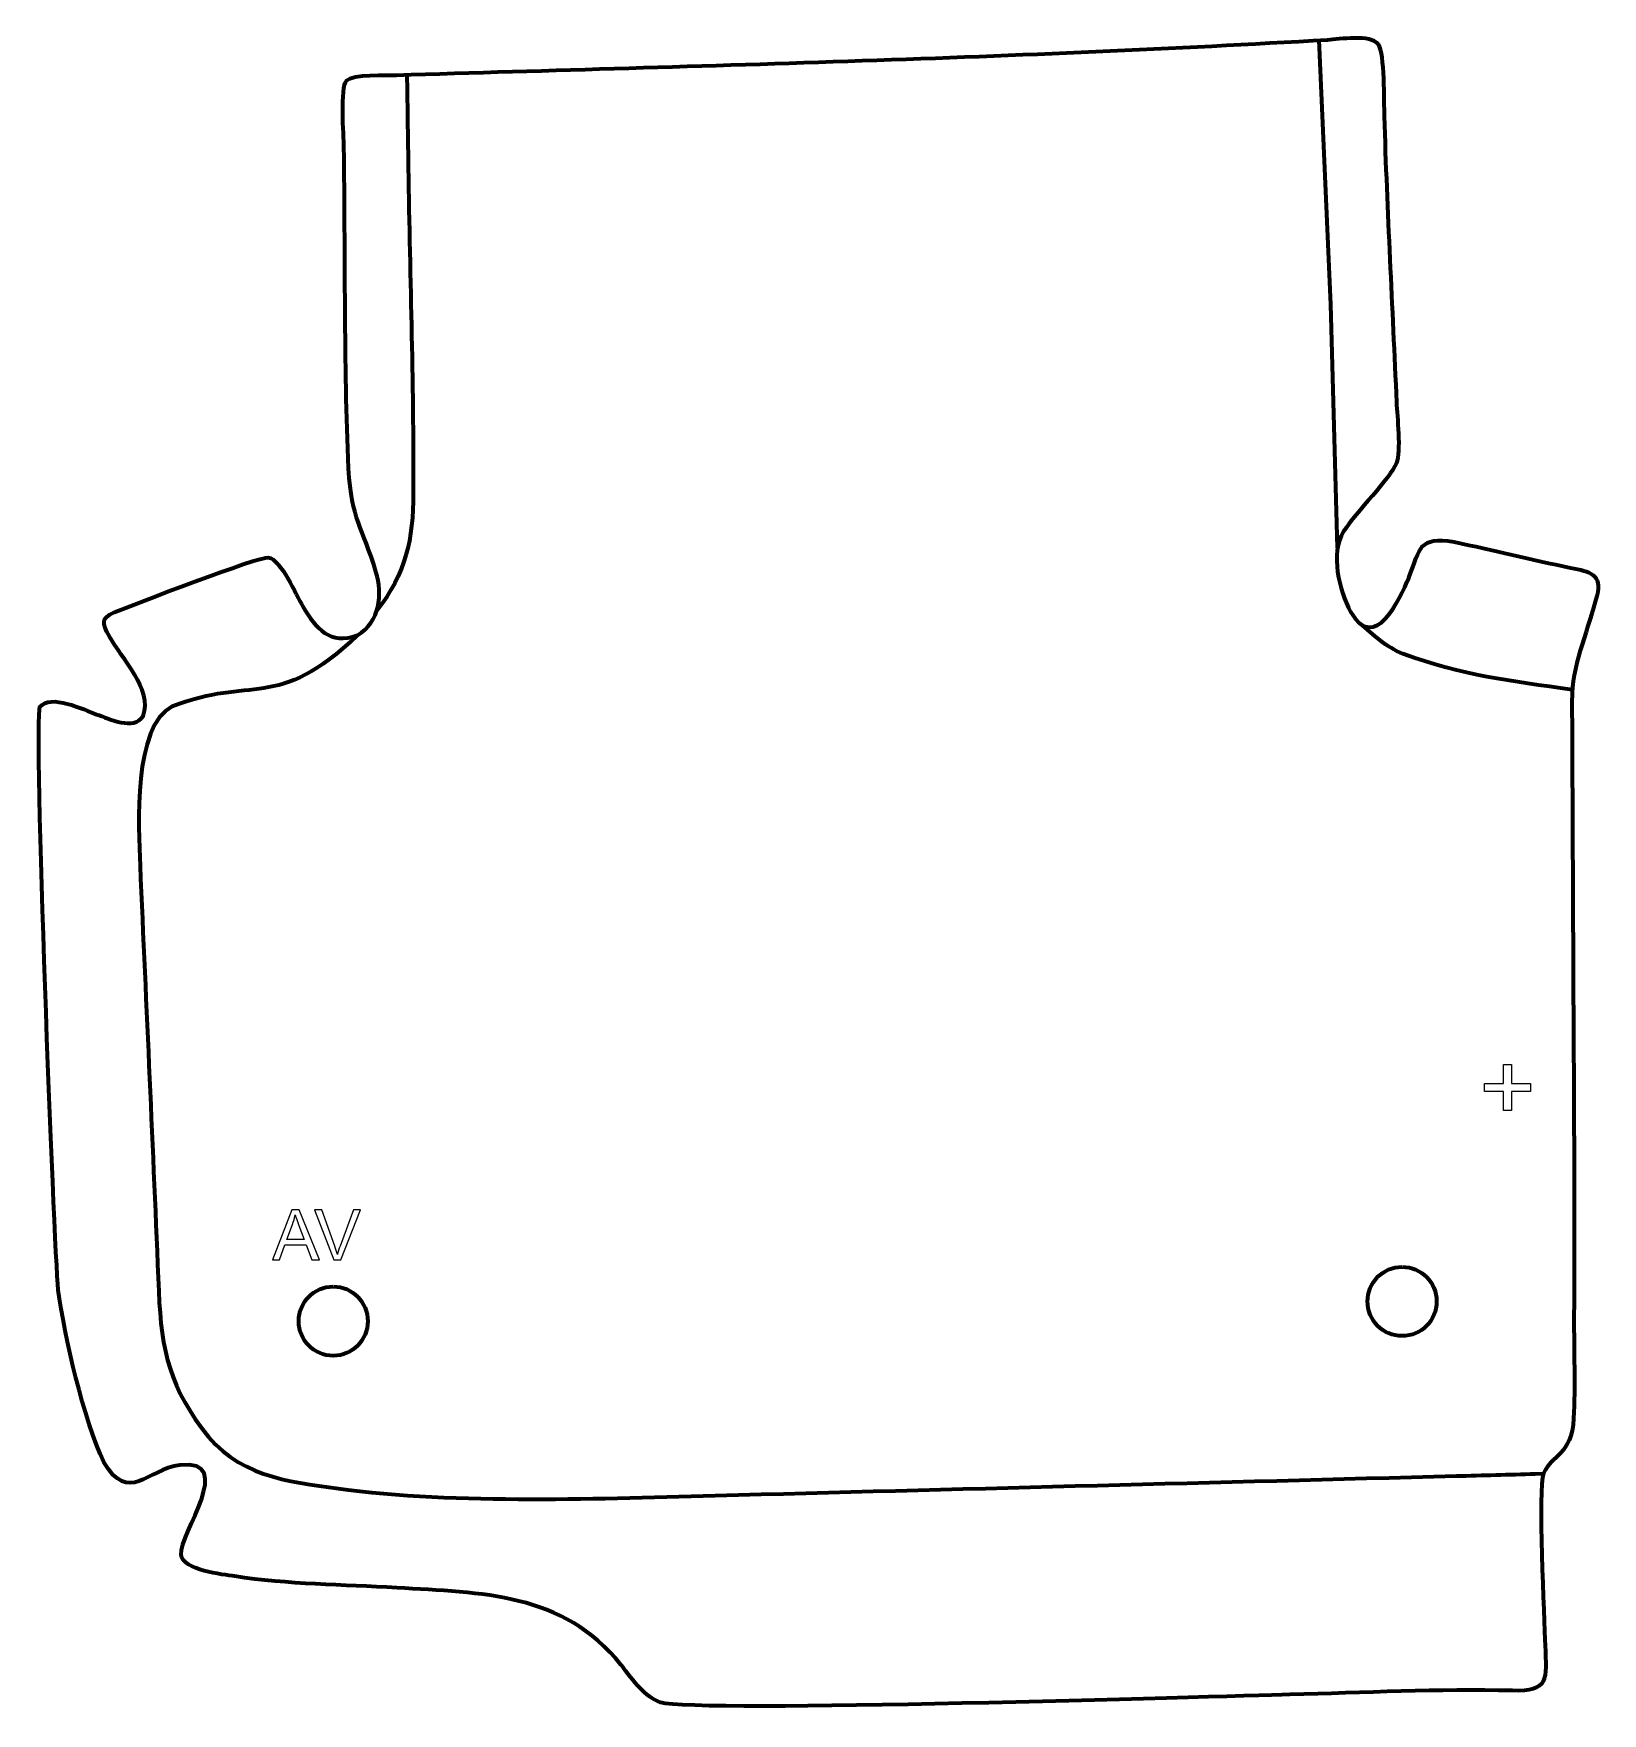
# Model space of a CAD drawing. Header units: millimetres. Extents: x -547 to 21, y 90 to 698.
import ezdxf

# ---------------------------------------------------------------- set-up
doc = ezdxf.new("R2010")
doc.units = ezdxf.units.MM
doc.header["$MEASUREMENT"] = 0
doc.layers.add('layer 2', color=7, linetype='Continuous')
doc.layers.add('layer 3', color=7, linetype='Continuous')

msp = doc.modelspace()

# ---------------------------------------------------------------- linework, layer by layer
at = {"layer": 'layer 2', "color": 142, "lineweight": 200}
for centre in [(-51.8917, 239.137), (-438.7129, 231.9933)]:
    msp.add_ellipse(centre, major_axis=(0, 12.5), ratio=1, dxfattribs=at)
at = {"layer": 'layer 2', "color": 142, "lineweight": 158}
for points, knots in [([(-75.2174, 511.7097), (-75.2174, 511.7097), (-77.6841, 599.7648), (-77.6841, 599.7648), (-77.6841, 599.7648), (-77.6841, 599.7648), (-81.8859, 695.3997), (-81.8859, 695.3997)], [0, 0, 0, 0, 0.33333333, 0.33333333, 0.33333333, 0.33333333, 1, 1, 1, 1]), ([(-412.0546, 682.9171), (-411.914, 672.9468), (-411.7734, 662.9764), (-411.6327, 653.0061), (-411.6327, 653.0061), (-411.0407, 612.5536), (-409.6191, 572.0173), (-409.7389, 531.5694), (-409.7389, 531.5694), (-409.7888, 514.7183), (-412.4632, 502.5326), (-422.9633, 489.0305)], [0, 0, 0, 0, 0.25, 0.25, 0.25, 0.25, 0.5, 0.5, 0.5, 0.5, 1, 1, 1, 1]), ([(-429.9394, 480.1352), (-459.2606, 452.1362), (-468.5288, 465.6727), (-496.9573, 454.3029), (-496.9573, 454.3029), (-511.2778, 447.4792), (-509.1547, 410.9033), (-508.6494, 396.8269), (-508.6494, 396.8269), (-506.3512, 345.4935), (-504.0228, 294.1668), (-501.8634, 242.8255), (-501.8634, 242.8255), (-500.9364, 220.7745), (-497.8454, 207.7534), (-483.8976, 190.1731), (-483.8976, 190.1731), (-470.8079, 174.6553), (-451.9668, 173.5937), (-433.2759, 170.9567), (-433.2759, 170.9567), (-388.5032, 165.6036), (-337.26, 167.9584), (-291.9967, 169.1507), (-291.9967, 169.1507), (-205.4107, 171.4322), (-118.8248, 173.7134), (-32.2388, 175.9947), (-32.2388, 175.9947), (-22.7294, 176.2453), (-13.2199, 176.4958), (-3.7105, 176.7464), (-3.7105, 176.7464), (-3.7105, 176.7464), (-0.7075, 176.8255), (-0.7075, 176.8255)], [0, 0, 0, 0, 0.1, 0.1, 0.1, 0.1, 0.2, 0.2, 0.2, 0.2, 0.3, 0.3, 0.3, 0.3, 0.4, 0.4, 0.4, 0.4, 0.5, 0.5, 0.5, 0.5, 0.6, 0.6, 0.6, 0.6, 0.7, 0.7, 0.7, 0.7, 0.8, 0.8, 0.8, 0.8, 1, 1, 1, 1]), ([(9.6756, 460.326), (-12.9763, 463.7039), (-29.6544, 465.3739), (-51.6088, 473.4564), (-51.6088, 473.4564), (-57.6684, 475.6872), (-62.1267, 480.3004), (-67.1723, 484.3979)], [0, 0, 0, 0, 0.33333333, 0.33333333, 0.33333333, 0.33333333, 1, 1, 1, 1])]:
    msp.add_open_spline(points, degree=3, knots=knots, dxfattribs=at)
at = {"layer": 'layer 2', "color": 142}
for points, knots in [([(-12.2615, 308.1843), (-12.2615, 308.1843), (-12.2615, 315.0988), (-12.2615, 315.0988), (-12.2615, 315.0988), (-12.2615, 315.0988), (-5.3824, 315.0988), (-5.3824, 315.0988), (-5.3824, 315.0988), (-5.3824, 315.0988), (-5.3824, 317.9916), (-5.3824, 317.9916), (-5.3824, 317.9916), (-5.3824, 317.9916), (-12.2615, 317.9916), (-12.2615, 317.9916), (-12.2615, 317.9916), (-12.2615, 317.9916), (-12.2615, 324.8707), (-12.2615, 324.8707), (-12.2615, 324.8707), (-12.2615, 324.8707), (-15.1896, 324.8707), (-15.1896, 324.8707), (-15.1896, 324.8707), (-15.1896, 324.8707), (-15.1896, 317.9916), (-15.1896, 317.9916), (-15.1896, 317.9916), (-15.1896, 317.9916), (-22.0688, 317.9916), (-22.0688, 317.9916), (-22.0688, 317.9916), (-22.0688, 317.9916), (-22.0688, 315.0988), (-22.0688, 315.0988), (-22.0688, 315.0988), (-22.0688, 315.0988), (-15.1896, 315.0988), (-15.1896, 315.0988), (-15.1896, 315.0988), (-15.1896, 315.0988), (-15.1896, 308.1843), (-15.1896, 308.1843), (-15.1896, 308.1843), (-15.1896, 308.1843), (-12.2615, 308.1843), (-12.2615, 308.1843)], [0, 0, 0, 0, 0.07692308, 0.07692308, 0.07692308, 0.07692308, 0.15384615, 0.15384615, 0.15384615, 0.15384615, 0.23076923, 0.23076923, 0.23076923, 0.23076923, 0.30769231, 0.30769231, 0.30769231, 0.30769231, 0.38461538, 0.38461538, 0.38461538, 0.38461538, 0.46153846, 0.46153846, 0.46153846, 0.46153846, 0.53846154, 0.53846154, 0.53846154, 0.53846154, 0.61538462, 0.61538462, 0.61538462, 0.61538462, 0.69230769, 0.69230769, 0.69230769, 0.69230769, 0.76923077, 0.76923077, 0.76923077, 0.76923077, 0.84615385, 0.84615385, 0.84615385, 0.84615385, 1, 1, 1, 1]), ([(-460.7114, 254.121), (-460.7114, 254.121), (-453.7349, 272.3074), (-453.7349, 272.3074), (-453.7349, 272.3074), (-453.7349, 272.3074), (-451.089, 272.3074), (-451.089, 272.3074), (-451.089, 272.3074), (-451.089, 272.3074), (-443.6849, 254.121), (-443.6849, 254.121), (-443.6849, 254.121), (-443.6849, 254.121), (-446.4239, 254.121), (-446.4239, 254.121), (-446.4239, 254.121), (-446.4239, 254.121), (-448.5279, 259.6328), (-448.5279, 259.6328), (-448.5279, 259.6328), (-448.5279, 259.6328), (-456.186, 259.6328), (-456.186, 259.6328), (-456.186, 259.6328), (-456.186, 259.6328), (-458.1587, 254.121), (-458.1587, 254.121), (-458.1587, 254.121), (-458.1587, 254.121), (-460.7114, 254.121), (-460.7114, 254.121)], [0, 0, 0, 0, 0.11111111, 0.11111111, 0.11111111, 0.11111111, 0.22222222, 0.22222222, 0.22222222, 0.22222222, 0.33333333, 0.33333333, 0.33333333, 0.33333333, 0.44444444, 0.44444444, 0.44444444, 0.44444444, 0.55555556, 0.55555556, 0.55555556, 0.55555556, 0.66666667, 0.66666667, 0.66666667, 0.66666667, 0.77777778, 0.77777778, 0.77777778, 0.77777778, 1, 1, 1, 1]), ([(-455.479, 261.5886), (-455.479, 261.5886), (-449.2814, 261.5886), (-449.2814, 261.5886), (-449.2814, 261.5886), (-449.2814, 261.5886), (-451.1779, 266.6305), (-451.1779, 266.6305), (-451.1779, 266.6305), (-451.7494, 268.163), (-452.1812, 269.4287), (-452.4818, 270.4278), (-452.4818, 270.4278), (-452.7316, 269.2425), (-453.066, 268.0783), (-453.4851, 266.9268), (-453.4851, 266.9268), (-453.4851, 266.9268), (-455.479, 261.5886), (-455.479, 261.5886)], [0, 0, 0, 0, 0.16666667, 0.16666667, 0.16666667, 0.16666667, 0.33333333, 0.33333333, 0.33333333, 0.33333333, 0.5, 0.5, 0.5, 0.5, 0.66666667, 0.66666667, 0.66666667, 0.66666667, 1, 1, 1, 1]), ([(-438.4779, 254.121), (-438.4779, 254.121), (-445.5052, 272.3074), (-445.5052, 272.3074), (-445.5052, 272.3074), (-445.5052, 272.3074), (-442.8975, 272.3074), (-442.8975, 272.3074), (-442.8975, 272.3074), (-442.8975, 272.3074), (-438.1731, 259.0909), (-438.1731, 259.0909), (-438.1731, 259.0909), (-437.7963, 258.0326), (-437.4746, 257.042), (-437.2206, 256.1149), (-437.2206, 256.1149), (-436.9412, 257.1097), (-436.6152, 258.1003), (-436.2427, 259.0909), (-436.2427, 259.0909), (-436.2427, 259.0909), (-431.3405, 272.3074), (-431.3405, 272.3074), (-431.3405, 272.3074), (-431.3405, 272.3074), (-428.8852, 272.3074), (-428.8852, 272.3074), (-428.8852, 272.3074), (-428.8852, 272.3074), (-435.976, 254.121), (-435.976, 254.121), (-435.976, 254.121), (-435.976, 254.121), (-438.4779, 254.121), (-438.4779, 254.121)], [0, 0, 0, 0, 0.1, 0.1, 0.1, 0.1, 0.2, 0.2, 0.2, 0.2, 0.3, 0.3, 0.3, 0.3, 0.4, 0.4, 0.4, 0.4, 0.5, 0.5, 0.5, 0.5, 0.6, 0.6, 0.6, 0.6, 0.7, 0.7, 0.7, 0.7, 0.8, 0.8, 0.8, 0.8, 1, 1, 1, 1])]:
    msp.add_open_spline(points, degree=3, knots=knots, dxfattribs=at)
at = {"layer": 'layer 3', "color": 242, "lineweight": 158}
msp.add_open_spline([(-415.79, 682.8034), (-419.3906, 682.6936), (-431.6071, 683.1942), (-433.8886, 680.781), (-433.8886, 680.781), (-436.2492, 678.2842), (-434.9205, 660.9057), (-434.8563, 656.5722), (-434.8563, 656.5722), (-434.2884, 618.193), (-434.8467, 578.6621), (-433.179, 540.4716), (-433.179, 540.4716), (-432.0019, 521.5479), (-428.1912, 519.4893), (-423.2568, 503.1259), (-423.2568, 503.1259), (-420.7492, 494.8101), (-421.7881, 485.034), (-429.9394, 480.1352), (-429.9394, 480.1352), (-439.9863, 476.5897), (-444.7644, 482.3149), (-449.757, 490.5802), (-449.757, 490.5802), (-452.1915, 494.6106), (-457.567, 507.504), (-462.2443, 508.2998), (-462.2443, 508.2998), (-465.1681, 508.7972), (-511.5925, 491.1096), (-517.9231, 488.4195), (-517.9231, 488.4195), (-522.8654, 486.3194), (-522.4038, 484.5199), (-519.6988, 479.644), (-519.6988, 479.644), (-515.2064, 471.546), (-504.0587, 460.7314), (-507.4764, 450.8654), (-507.4764, 450.8654), (-511.0229, 445.5193), (-519.7376, 449.8848), (-524.3476, 451.5129), (-524.3476, 451.5129), (-528.9151, 453.2164), (-541.2337, 459.1163), (-544.8525, 454.212), (-544.8525, 454.212), (-547.17, 449.3864), (-539.78, 259.7465), (-538.2384, 243.361), (-538.2384, 243.361), (-536.0144, 226.6151), (-528.9344, 195.9572), (-521.7703, 180.9872), (-521.7703, 180.9872), (-512.5506, 165.5671), (-506.3465, 178.4352), (-494.2294, 179.8724), (-494.2294, 179.8724), (-473.4048, 182.3424), (-494.475, 155.2494), (-493.739, 147.4393), (-493.739, 147.4393), (-493.2162, 141.8918), (-478.6622, 140.3329), (-474.4497, 139.6885), (-474.4497, 139.6885), (-454.9505, 136.7061), (-435.2753, 136.6723), (-415.6686, 135.5007), (-415.6686, 135.5007), (-385.0005, 133.7209), (-355.5812, 133.8092), (-334.6142, 107.7082), (-334.6142, 107.7082), (-329.5969, 101.4624), (-326.2332, 96.1271), (-320.2588, 94.0681), (-320.2588, 94.0681), (-307.3943, 90.0899), (-118.2979, 96.2265), (-92.4966, 96.8979), (-92.4966, 96.8979), (-65.6472, 97.606), (-38.7748, 98.9605), (-11.9157, 98.3181), (-11.9157, 98.3181), (1.4411, 97.9987), (0.247, 102.271), (-0.0843, 114.665), (-0.0843, 114.665), (-0.3889, 124.0464), (-2.8311, 171.8802), (-0.7075, 176.8255), (-0.7075, 176.8255), (2.2596, 183.7351), (9.3585, 183.3479), (10.2059, 196.8039), (10.2059, 196.8039), (10.8348, 208.4709), (10.2616, 221.5995), (10.3253, 233.5065), (10.3253, 233.5065), (10.6238, 289.3799), (10.0184, 345.5651), (9.8377, 401.4735), (9.8377, 401.4735), (9.7757, 420.7017), (9.5811, 440.0182), (9.6116, 459.233), (9.6116, 459.233), (10.096, 470.3354), (15.8662, 483.3963), (18.5969, 494.2496), (18.5969, 494.2496), (20.6189, 502.2862), (16.2001, 503.0927), (9.0471, 504.5575), (9.0471, 504.5575), (-5.1711, 507.4909), (-18.9229, 510.7891), (-33.0382, 513.9723), (-33.0382, 513.9723), (-45.9048, 515.7343), (-45.1554, 512.1057), (-49.4518, 500.9186), (-49.4518, 500.9186), (-52.7144, 493.135), (-61.7099, 473.424), (-70.5507, 488.5992), (-70.5507, 488.5992), (-74.6414, 496.2474), (-78.0359, 509.8132), (-73.0584, 517.6193), (-73.0584, 517.6193), (-68.4513, 524.8445), (-56.2826, 536.6801), (-53.9268, 542.3845), (-53.9268, 542.3845), (-52.2292, 546.4951), (-53.7033, 559.4104), (-53.9185, 564.418), (-53.9185, 564.418), (-55.3969, 598.8011), (-57.3353, 633.5587), (-58.3802, 667.908), (-58.3802, 667.908), (-58.5365, 673.045), (-58.1923, 690.4591), (-60.5936, 693.9575), (-60.5936, 693.9575), (-63.2194, 697.7827), (-74.5346, 695.8325), (-78.8426, 695.5783), (-78.8426, 695.5783), (-190.1199, 689.0124), (-304.3039, 686.2038), (-415.79, 682.8034)], degree=3, knots=[0, 0, 0, 0, 0.02439024, 0.02439024, 0.02439024, 0.02439024, 0.04878049, 0.04878049, 0.04878049, 0.04878049, 0.07317073, 0.07317073, 0.07317073, 0.07317073, 0.09756098, 0.09756098, 0.09756098, 0.09756098, 0.12195122, 0.12195122, 0.12195122, 0.12195122, 0.14634146, 0.14634146, 0.14634146, 0.14634146, 0.17073171, 0.17073171, 0.17073171, 0.17073171, 0.19512195, 0.19512195, 0.19512195, 0.19512195, 0.2195122, 0.2195122, 0.2195122, 0.2195122, 0.24390244, 0.24390244, 0.24390244, 0.24390244, 0.26829268, 0.26829268, 0.26829268, 0.26829268, 0.29268293, 0.29268293, 0.29268293, 0.29268293, 0.31707317, 0.31707317, 0.31707317, 0.31707317, 0.34146341, 0.34146341, 0.34146341, 0.34146341, 0.36585366, 0.36585366, 0.36585366, 0.36585366, 0.3902439, 0.3902439, 0.3902439, 0.3902439, 0.41463415, 0.41463415, 0.41463415, 0.41463415, 0.43902439, 0.43902439, 0.43902439, 0.43902439, 0.46341463, 0.46341463, 0.46341463, 0.46341463, 0.48780488, 0.48780488, 0.48780488, 0.48780488, 0.51219512, 0.51219512, 0.51219512, 0.51219512, 0.53658537, 0.53658537, 0.53658537, 0.53658537, 0.56097561, 0.56097561, 0.56097561, 0.56097561, 0.58536585, 0.58536585, 0.58536585, 0.58536585, 0.6097561, 0.6097561, 0.6097561, 0.6097561, 0.63414634, 0.63414634, 0.63414634, 0.63414634, 0.65853659, 0.65853659, 0.65853659, 0.65853659, 0.68292683, 0.68292683, 0.68292683, 0.68292683, 0.70731707, 0.70731707, 0.70731707, 0.70731707, 0.73170732, 0.73170732, 0.73170732, 0.73170732, 0.75609756, 0.75609756, 0.75609756, 0.75609756, 0.7804878, 0.7804878, 0.7804878, 0.7804878, 0.80487805, 0.80487805, 0.80487805, 0.80487805, 0.82926829, 0.82926829, 0.82926829, 0.82926829, 0.85365854, 0.85365854, 0.85365854, 0.85365854, 0.87804878, 0.87804878, 0.87804878, 0.87804878, 0.90243902, 0.90243902, 0.90243902, 0.90243902, 0.92682927, 0.92682927, 0.92682927, 0.92682927, 0.95121951, 0.95121951, 0.95121951, 0.95121951, 1, 1, 1, 1], dxfattribs=at)

doc.saveas('drawing.dxf')
